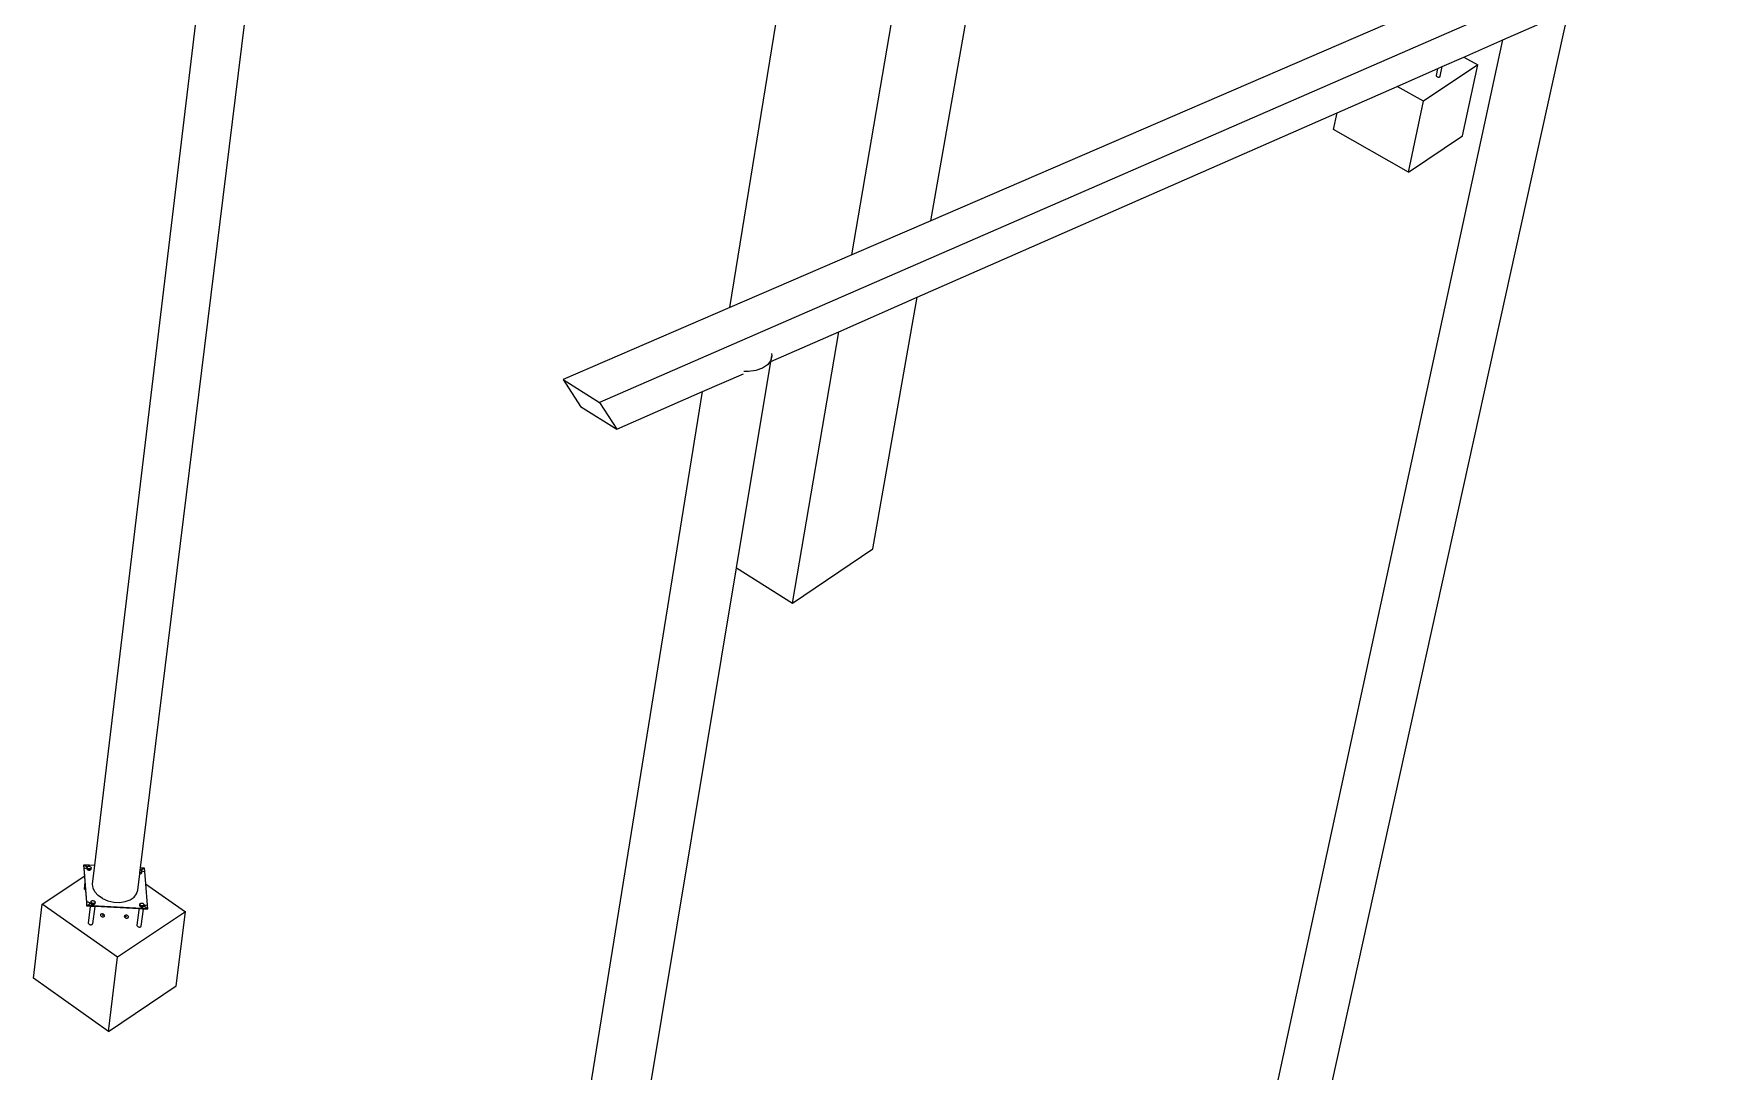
# Model space of a CAD drawing. Header units: inches. Extents: x -1925 to 2772, y -1726 to 1726.
# Drawn here: x 826 to 1773, y -908 to -321 of the extents above; entities that cross this region are included whole.
import ezdxf

# ---------------------------------------------------------------- set-up
doc = ezdxf.new("R2010")
doc.units = ezdxf.units.IN
doc.header["$MEASUREMENT"] = 0

msp = doc.modelspace()

# ---------------------------------------------------------------- linework, layer by layer
for p, q in [((2771.81, 179.05), (1146.04, -529.45)), ((886.53, -792.58), (993.97, 79.85)), ((860.72, -791.21), (963.72, 70.39)), ((1219.65, -475.8), (1253.82, -265.27)), ((1333.29, -426.75), (1360.87, -270.29)), ((1288.65, -446.02), (1313.6, -299.95)), ((1493.88, -1214.83), (1693.73, -308.24)), ((1656.63, -324.55), (1693.73, -308.24)), ((1589.91, -315.97), (1333.29, -426.75)), ((1466.15, -1206.06), (1656.63, -324.55)), ((1634.69, -334.19), (1656.63, -324.55)), ((1597.01, -350.76), (1619.92, -340.69)), ((1642.52, -338.57), (1611.77, -359.09)), ((1619.08, -344.65), (1619.92, -340.69)), ((1619.92, -340.69), (1622.42, -339.59)), ((1621.26, -345.08), (1622.42, -339.59)), ((1622.42, -339.59), (1634.69, -334.19)), ((1633.91, -378.67), (1642.52, -338.57)), ((1634.69, -334.19), (1642.52, -338.57)), ((1619.09, -344.81), (1619.08, -344.65)), ((1619.17, -344.98), (1619.09, -344.81)), ((1619.32, -345.15), (1619.17, -344.98)), ((1619.32, -345.15), (1619.53, -345.29)), ((1619.53, -345.29), (1619.78, -345.4)), ((1619.78, -345.4), (1620.06, -345.48)), ((1620.06, -345.48), (1620.34, -345.52)), ((1620.34, -345.52), (1620.62, -345.51)), ((1620.62, -345.51), (1620.86, -345.46)), ((1620.86, -345.46), (1621.05, -345.36)), ((1621.19, -345.24), (1621.05, -345.36)), ((1621.19, -345.24), (1621.26, -345.08)), ((1562.97, -365.72), (1597.01, -350.76)), ((1611.77, -359.09), (1597.01, -350.76)), ((1603.28, -399.29), (1611.77, -359.09)), ((1325.67, -470.02), (1562.97, -365.72)), ((1561.03, -375.17), (1562.97, -365.72)), ((1603.28, -399.29), (1561.03, -375.17)), ((1603.28, -399.29), (1633.91, -378.67)), ((1333.29, -426.75), (1288.65, -446.02)), ((1288.65, -446.02), (1219.65, -475.8)), ((1281.22, -489.56), (1325.67, -470.02)), ((1300.6, -612.27), (1325.67, -470.02)), ((1219.65, -475.8), (1125.41, -516.49)), ((1242.87, -506.41), (1281.22, -489.56)), ((1255.01, -643.01), (1281.22, -489.56)), ((1243.16, -501.78), (1243.41, -503.12)), ((1223.5, -623.02), (1242.87, -506.41)), ((1238.1, -510.19), (1234.41, -511.47)), ((1240.95, -508.27), (1238.1, -510.19)), ((1242.76, -505.86), (1240.95, -508.27)), ((1243.41, -503.12), (1242.76, -505.86)), ((1242.87, -506.41), (1243.41, -503.12)), ((1125.41, -516.49), (1135.23, -531.75)), ((1125.41, -516.49), (1146.04, -529.45)), ((1204.25, -523.38), (1227.37, -513.23)), ((1230.13, -512.04), (1227.58, -511.93)), ((1234.41, -511.47), (1230.13, -512.04)), ((1097.99, -1182.38), (1204.25, -523.38)), ((1146.04, -529.45), (1155.79, -544.69)), ((1155.79, -544.69), (1204.25, -523.38)), ((1135.23, -531.75), (1155.79, -544.69)), ((1255.01, -643.01), (1300.6, -612.27)), ((1130.16, -1185.16), (1223.5, -623.02)), ((1223.5, -623.02), (1255.01, -643.01)), ((854.52, -791.17), (854.55, -790.88)), ((854.67, -793.2), (854.52, -791.17)), ((854.7, -792.91), (854.55, -790.88)), ((854.55, -790.88), (857.55, -791.04)), ((854.55, -790.88), (856.37, -792.14)), ((854.67, -793.2), (854.7, -792.91)), ((854.97, -797.26), (854.67, -793.2)), ((854.7, -792.91), (855.47, -792.89)), ((856.1, -812), (854.7, -792.91)), ((855.47, -792.89), (856.18, -792.72)), ((856.19, -792.85), (856.16, -793.06)), ((856.19, -792.88), (856.17, -793.08)), ((856.17, -793.08), (856.22, -793.29)), ((856.18, -792.72), (856.25, -792.69)), ((856.29, -792.66), (856.19, -792.85)), ((856.24, -792.8), (856.19, -792.88)), ((856.21, -793.06), (856.23, -792.86)), ((856.26, -793.26), (856.21, -793.06)), ((856.22, -793.29), (856.36, -793.5)), ((856.23, -792.86), (856.33, -792.68)), ((856.23, -792.86), (856.24, -792.8)), ((856.3, -792.69), (856.24, -792.8)), ((856.24, -792.8), (856.25, -792.69)), ((856.25, -792.69), (856.28, -792.47)), ((856.25, -792.69), (856.32, -792.65)), ((856.39, -793.46), (856.26, -793.26)), ((856.28, -792.47), (856.3, -792.27)), ((856.32, -792.65), (856.28, -792.47)), ((856.32, -792.64), (856.29, -792.66)), ((856.3, -792.27), (856.4, -792.09)), ((856.33, -792.66), (856.3, -792.69)), ((856.33, -792.66), (856.32, -792.65)), ((856.33, -792.67), (856.33, -792.66)), ((856.33, -792.68), (856.33, -792.67)), ((856.46, -792.87), (856.33, -792.68)), ((856.36, -793.5), (856.56, -793.67)), ((856.58, -793.63), (856.39, -793.46)), ((856.4, -792.09), (856.57, -791.94)), ((856.65, -793.04), (856.46, -792.87)), ((856.56, -793.67), (856.81, -793.81)), ((856.57, -791.94), (856.8, -791.83)), ((856.58, -793.63), (856.83, -793.76)), ((856.9, -793.18), (856.65, -793.04)), ((856.8, -791.83), (857.07, -791.76)), ((856.81, -793.81), (857.11, -793.91)), ((856.83, -793.76), (857.11, -793.86)), ((857.18, -793.27), (856.9, -793.18)), ((857.07, -791.76), (857.37, -791.75)), ((857.11, -793.86), (857.41, -793.9)), ((857.11, -793.91), (857.42, -793.95)), ((857.48, -793.31), (857.18, -793.27)), ((857.37, -791.75), (857.38, -791.75)), ((857.38, -791.75), (857.49, -791.56)), ((857.38, -791.75), (857.67, -791.79)), ((857.71, -793.89), (857.41, -793.9)), ((857.42, -793.95), (857.41, -793.9)), ((857.42, -793.93), (857.72, -793.92)), ((857.78, -793.3), (857.48, -793.31)), ((857.49, -791.56), (857.55, -791.04)), ((857.55, -791.04), (860.72, -791.21)), ((857.67, -791.79), (857.95, -791.89)), ((857.71, -793.89), (857.98, -793.83)), ((857.72, -793.92), (858, -793.85)), ((858.05, -793.24), (857.78, -793.3)), ((857.95, -791.89), (858.2, -792.02)), ((858.21, -793.71), (857.98, -793.83)), ((858, -793.85), (858.24, -793.74)), ((858.15, -793.19), (858.05, -793.24)), ((858.28, -793.13), (858.15, -793.19)), ((858.15, -793.19), (858.27, -793.2)), ((858.2, -792.02), (858.39, -792.19)), ((858.21, -793.71), (858.38, -793.56)), ((858.24, -793.74), (858.42, -793.58)), ((858.45, -792.97), (858.28, -793.13)), ((858.48, -793.38), (858.38, -793.56)), ((858.39, -792.19), (858.52, -792.39)), ((858.42, -793.2), (858.5, -793.21)), ((858.42, -793.58), (858.52, -793.39)), ((858.46, -792.95), (858.45, -792.97)), ((858.45, -792.97), (858.45, -792.98)), ((858.45, -792.98), (858.51, -793.18)), ((858.55, -792.79), (858.46, -792.95)), ((858.49, -793), (858.46, -792.95)), ((858.49, -792.97), (858.47, -792.94)), ((858.5, -793.21), (858.48, -793.38)), ((858.55, -793.18), (858.49, -792.97)), ((858.52, -793.09), (858.49, -793)), ((858.51, -793.18), (858.5, -793.21)), ((858.5, -793.21), (858.54, -793.21)), ((858.51, -793.18), (858.52, -793.09)), ((858.52, -792.39), (858.58, -792.59)), ((858.52, -793.09), (858.55, -792.79)), ((858.55, -793.2), (858.52, -793.09)), ((858.52, -793.39), (858.54, -793.21)), ((858.54, -793.21), (858.55, -793.2)), ((858.54, -793.21), (858.55, -793.21)), ((858.58, -792.59), (858.55, -792.79)), ((858.55, -793.2), (858.55, -793.18)), ((858.55, -793.21), (858.55, -793.2)), ((859.45, -801.82), (860.72, -791.21)), ((886.11, -795.96), (886.19, -795.37)), ((886.19, -795.37), (886.37, -793.86)), ((886.45, -795.36), (886.19, -795.37)), ((886.37, -793.83), (886.53, -792.58)), ((886.37, -793.83), (886.43, -793.88)), ((886.37, -793.86), (886.37, -793.83)), ((886.37, -793.86), (886.43, -793.88)), ((886.43, -793.88), (886.62, -793.94)), ((886.73, -795.3), (886.45, -795.36)), ((886.53, -792.58), (888.6, -792.69)), ((886.61, -793.94), (888.55, -792.66)), ((886.62, -793.94), (886.87, -794.08)), ((886.95, -795.19), (886.73, -795.3)), ((886.87, -794.08), (887.06, -794.25)), ((887.12, -795.04), (886.95, -795.19)), ((887.06, -794.25), (887.09, -794.3)), ((887.09, -794.3), (887.24, -794.38)), ((887.09, -794.3), (887.19, -794.45)), ((887.22, -794.85), (887.12, -795.03)), ((887.12, -795.03), (887.12, -795.04)), ((887.12, -795.04), (887.12, -795.05)), ((887.15, -795.44), (887.19, -795.14)), ((887.19, -794.45), (887.25, -794.65)), ((887.19, -795.14), (887.22, -794.85)), ((887.22, -795.24), (887.19, -795.14)), ((887.19, -795.45), (887.22, -795.24)), ((887.25, -794.65), (887.22, -794.85)), ((887.24, -794.38), (887.98, -794.62)), ((887.98, -794.62), (888.76, -794.73)), ((888.6, -792.69), (888.76, -794.73)), ((888.76, -794.73), (889.32, -801.7)), ((830.87, -813.11), (854.97, -797.26)), ((854.81, -804.46), (855.23, -800.92)), ((854.87, -804.67), (854.81, -804.46)), ((855, -804.87), (854.87, -804.67)), ((855.23, -800.92), (854.97, -797.26)), ((855, -804.87), (855.2, -805.05)), ((855.55, -805.22), (855.23, -800.92)), ((859.66, -804.08), (859.45, -801.82)), ((860.72, -806.31), (859.66, -804.08)), ((884.97, -805.22), (886.11, -795.98)), ((886.38, -795.95), (886.11, -795.96)), ((886.11, -795.98), (886.11, -795.96)), ((886.11, -795.98), (886.39, -795.97)), ((886.65, -795.88), (886.38, -795.95)), ((886.39, -795.97), (886.68, -795.91)), ((886.65, -795.88), (886.88, -795.77)), ((886.68, -795.91), (886.91, -795.79)), ((887.05, -795.62), (886.88, -795.77)), ((886.91, -795.79), (887.09, -795.64)), ((887.05, -795.62), (887.15, -795.44)), ((887.09, -795.64), (887.19, -795.45)), ((889.32, -801.7), (912.02, -817.46)), ((889.32, -801.7), (890.3, -813.83)), ((826.01, -855.07), (830.87, -813.11)), ((873.56, -843.09), (830.87, -813.11)), ((855.2, -805.05), (855.46, -805.19)), ((855.46, -805.19), (855.55, -805.22)), ((856.07, -812.28), (855.55, -805.22)), ((856.07, -812.28), (856.1, -812)), ((856.22, -814.34), (856.07, -812.28)), ((856.89, -812.11), (856.1, -812)), ((856.25, -814.05), (856.1, -812)), ((856.22, -814.34), (856.25, -814.05)), ((858.21, -814.44), (856.22, -814.34)), ((856.25, -814.05), (858.27, -812.72)), ((859.27, -814.21), (856.25, -814.05)), ((857.63, -812.36), (856.89, -812.11)), ((858.28, -812.71), (857.63, -812.36)), ((858.79, -813.17), (858.28, -812.71)), ((858.46, -812.31), (858.43, -812.51)), ((858.46, -812.33), (858.43, -812.54)), ((858.43, -812.54), (858.49, -812.76)), ((858.51, -812.21), (858.46, -812.31)), ((858.51, -812.25), (858.46, -812.33)), ((858.47, -812.52), (858.51, -812.25)), ((858.53, -812.72), (858.47, -812.52)), ((858.49, -812.76), (858.63, -812.96)), ((858.51, -812.25), (858.54, -811.93)), ((858.66, -812.92), (858.53, -812.72)), ((858.54, -811.93), (858.57, -811.73)), ((858.6, -812.13), (858.54, -811.93)), ((858.57, -811.73), (858.67, -811.54)), ((858.73, -812.33), (858.6, -812.13)), ((858.63, -812.96), (858.83, -813.14)), ((858.85, -813.09), (858.66, -812.92)), ((858.67, -811.54), (858.84, -811.39)), ((858.92, -812.5), (858.73, -812.33)), ((859.13, -813.68), (858.79, -813.17)), ((858.83, -813.14), (859.09, -813.28)), ((858.84, -811.39), (859.07, -811.28)), ((858.85, -813.09), (859.1, -813.23)), ((859.17, -812.64), (858.92, -812.5)), ((859.07, -811.28), (859.34, -811.21)), ((859.09, -813.28), (859.38, -813.38)), ((859.1, -813.23), (859.39, -813.32)), ((859.27, -814.21), (859.13, -813.68)), ((859.46, -812.73), (859.17, -812.64)), ((859.23, -814.5), (859.27, -814.21)), ((887.45, -815.72), (859.27, -814.21)), ((859.34, -811.21), (859.64, -811.2)), ((859.38, -813.38), (859.69, -813.42)), ((859.39, -813.32), (859.69, -813.37)), ((859.76, -812.78), (859.46, -812.73)), ((859.64, -811.2), (859.94, -811.25)), ((859.69, -813.37), (859.98, -813.35)), ((859.69, -813.39), (860, -813.38)), ((859.69, -813.42), (860, -813.41)), ((860.06, -812.77), (859.76, -812.78)), ((859.94, -811.25), (860.23, -811.34)), ((859.98, -813.35), (860.26, -813.29)), ((860, -813.38), (860.28, -813.32)), ((860, -813.41), (860.28, -813.34)), ((860.33, -812.7), (860.06, -812.77)), ((860.23, -811.34), (860.48, -811.48)), ((860.26, -813.29), (860.49, -813.18)), ((860.28, -813.32), (860.52, -813.2)), ((860.28, -813.34), (860.52, -813.23)), ((860.56, -812.59), (860.33, -812.7)), ((860.48, -811.48), (860.67, -811.65)), ((860.66, -813.03), (860.49, -813.18)), ((860.52, -813.2), (860.7, -813.04)), ((860.52, -813.23), (860.7, -813.07)), ((860.7, -812.66), (860.55, -812.66)), ((860.73, -812.44), (860.56, -812.59)), ((860.66, -813.03), (860.76, -812.84)), ((860.67, -811.65), (860.8, -811.85)), ((860.7, -813.04), (860.8, -812.85)), ((860.7, -813.07), (860.8, -812.88)), ((862.57, -808.35), (860.72, -806.31)), ((860.83, -812.25), (860.73, -812.44)), ((860.78, -812.67), (860.76, -812.84)), ((860.78, -812.67), (860.83, -812.25)), ((860.78, -812.67), (860.83, -812.67)), ((860.8, -811.85), (860.86, -812.05)), ((860.83, -812.64), (860.8, -812.54)), ((860.8, -812.88), (860.83, -812.67)), ((860.8, -812.85), (860.82, -812.67)), ((860.82, -812.66), (860.83, -812.64)), ((860.82, -812.67), (860.82, -812.66)), ((860.86, -812.05), (860.83, -812.25)), ((865.08, -810.07), (862.57, -808.35)), ((865.08, -810.07), (868.08, -811.33)), ((868.08, -811.33), (871.36, -812.07)), ((871.36, -812.07), (874.7, -812.22)), ((874.7, -812.22), (877.86, -811.77)), ((877.86, -811.77), (880.64, -810.77)), ((880.64, -810.77), (882.85, -809.27)), ((882.85, -809.27), (884.32, -807.37)), ((884.32, -807.37), (884.97, -805.22)), ((886, -813.86), (886.06, -814.07)), ((886.05, -813.68), (886.03, -813.89)), ((886.15, -813.49), (886.05, -813.68)), ((886.06, -814.07), (886.2, -814.28)), ((886.07, -813.89), (886.09, -813.69)), ((886.12, -814.09), (886.07, -813.89)), ((886.09, -813.69), (886.16, -813.1)), ((886.09, -813.69), (886.19, -813.5)), ((886.25, -814.29), (886.12, -814.09)), ((886.14, -813.3), (886.16, -813.1)), ((886.19, -813.5), (886.14, -813.3)), ((886.18, -813.46), (886.15, -813.49)), ((886.16, -813.1), (886.26, -812.91)), ((886.19, -813.5), (886.19, -813.5)), ((886.2, -813.5), (886.19, -813.5)), ((886.33, -813.7), (886.2, -813.5)), ((886.2, -814.28), (886.4, -814.46)), ((886.45, -814.46), (886.25, -814.29)), ((886.26, -812.91), (886.43, -812.76)), ((886.52, -813.87), (886.33, -813.7)), ((886.43, -812.76), (886.66, -812.65)), ((886.77, -814.01), (886.52, -813.87)), ((886.66, -812.65), (886.94, -812.58)), ((887.06, -814.11), (886.77, -814.01)), ((886.94, -812.58), (887.23, -812.57)), ((887.36, -814.15), (887.06, -814.11)), ((887.23, -812.57), (887.53, -812.62)), ((887.66, -814.14), (887.36, -814.15)), ((887.53, -812.62), (887.82, -812.71)), ((887.93, -814.07), (887.66, -814.14)), ((887.82, -812.71), (888.07, -812.85)), ((888.04, -814.02), (887.93, -814.07)), ((888.16, -813.96), (888.04, -814.02)), ((888.15, -814.03), (888.04, -814.02)), ((888.07, -812.85), (888.27, -813.02)), ((888.16, -813.96), (888.24, -813.88)), ((888.33, -813.81), (888.24, -813.88)), ((888.27, -813.02), (888.4, -813.22)), ((888.27, -814.39), (888.34, -814.26)), ((888.31, -814.38), (888.4, -814.22)), ((888.43, -813.62), (888.33, -813.81)), ((888.33, -814.26), (888.36, -814.21)), ((888.34, -814.26), (888.33, -814.26)), ((888.82, -814.02), (888.34, -814.26)), ((888.34, -814.26), (888.37, -814.2)), ((888.36, -814.21), (888.39, -813.95)), ((888.37, -814.2), (888.4, -813.99)), ((888.39, -813.95), (888.43, -813.62)), ((888.42, -814.01), (888.39, -813.91)), ((888.4, -813.99), (888.39, -813.95)), ((888.4, -813.22), (888.45, -813.42)), ((888.4, -814.22), (888.42, -814.04)), ((888.42, -814.03), (888.42, -814.01)), ((888.42, -814.04), (888.42, -814.03)), ((888.45, -813.42), (888.43, -813.62)), ((889.53, -813.86), (888.82, -814.02)), ((890.3, -813.83), (889.53, -813.86)), ((890.3, -813.83), (890.47, -815.88)), ((857.07, -823.93), (858.21, -814.44)), ((859.23, -814.5), (858.21, -814.44)), ((860.6, -814.57), (859.23, -814.5)), ((860.6, -814.57), (859.44, -824.27)), ((885.75, -815.92), (860.6, -814.57)), ((863.84, -819.26), (863.82, -819.47)), ((863.82, -819.47), (863.87, -819.68)), ((863.95, -819.07), (863.84, -819.26)), ((863.87, -819.68), (864.01, -819.88)), ((864.12, -818.91), (863.95, -819.07)), ((864.01, -819.88), (864.21, -820.06)), ((864.36, -818.8), (864.12, -818.91)), ((864.21, -820.06), (864.47, -820.21)), ((864.64, -818.73), (864.36, -818.8)), ((864.47, -820.21), (864.76, -820.3)), ((864.95, -818.72), (864.64, -818.73)), ((864.76, -820.3), (865.07, -820.35)), ((865.26, -818.76), (864.95, -818.72)), ((865.01, -819.53), (865.81, -819)), ((865.07, -820.35), (865.38, -820.34)), ((865.55, -818.86), (865.26, -818.76)), ((865.38, -820.34), (865.66, -820.27)), ((865.81, -819), (865.55, -818.86)), ((865.66, -820.27), (865.9, -820.15)), ((866.01, -819.18), (865.81, -819)), ((865.9, -820.15), (866.07, -820)), ((866.15, -819.38), (866.01, -819.18)), ((866.07, -820), (866.18, -819.81)), ((866.2, -819.6), (866.15, -819.38)), ((866.18, -819.81), (866.2, -819.6)), ((912.02, -817.46), (873.56, -843.09)), ((877.38, -819.99), (877.36, -820.19)), ((877.36, -820.19), (877.41, -820.41)), ((877.48, -819.8), (877.38, -819.99)), ((877.41, -820.41), (877.55, -820.61)), ((877.66, -819.64), (877.48, -819.8)), ((877.55, -820.61), (877.75, -820.79)), ((877.9, -819.52), (877.66, -819.64)), ((877.66, -819.64), (878.55, -820.26)), ((877.75, -820.79), (878.01, -820.93)), ((878.18, -819.46), (877.9, -819.52)), ((878.01, -820.93), (878.3, -821.03)), ((878.49, -819.44), (878.18, -819.46)), ((878.3, -821.03), (878.61, -821.07)), ((878.8, -819.49), (878.49, -819.44)), ((878.61, -821.07), (878.92, -821.06)), ((879.09, -819.59), (878.8, -819.49)), ((878.92, -821.06), (879.2, -821)), ((879.35, -819.73), (879.09, -819.59)), ((879.2, -821), (879.44, -820.88)), ((879.55, -819.91), (879.35, -819.73)), ((879.44, -820.88), (879.62, -820.72)), ((879.69, -820.11), (879.55, -819.91)), ((879.62, -820.72), (879.72, -820.53)), ((879.74, -820.32), (879.69, -820.11)), ((879.72, -820.53), (879.74, -820.32)), ((884.62, -825.04), (885.67, -816.58)), ((885.67, -816.58), (885.64, -816.79)), ((885.64, -816.79), (885.67, -816.58)), ((885.67, -816.58), (885.75, -815.92)), ((885.67, -816.58), (885.67, -816.58)), ((887.42, -816.01), (885.75, -815.92)), ((886.4, -814.46), (886.66, -814.6)), ((886.45, -814.46), (886.7, -814.6)), ((886.66, -814.6), (886.95, -814.7)), ((886.98, -814.69), (886.7, -814.6)), ((886.95, -814.7), (887.27, -814.74)), ((886.96, -825.59), (888.15, -816.05)), ((886.98, -814.69), (887.29, -814.74)), ((887.27, -814.74), (887.29, -814.74)), ((887.57, -814.73), (887.29, -814.74)), ((887.29, -814.76), (887.6, -814.75)), ((887.42, -816.01), (887.45, -815.72)), ((888.15, -816.05), (887.42, -816.01)), ((887.51, -815.2), (887.45, -815.72)), ((890.47, -815.88), (887.45, -815.72)), ((887.77, -814.72), (887.51, -815.2)), ((887.83, -814.67), (887.57, -814.73)), ((887.6, -814.75), (887.88, -814.69)), ((887.83, -814.67), (887.77, -814.72)), ((887.83, -814.67), (887.86, -814.66)), ((888.1, -814.42), (887.86, -814.64)), ((887.86, -814.66), (888.09, -814.55)), ((887.88, -814.69), (888.12, -814.57)), ((888.22, -814.43), (888.09, -814.55)), ((888.09, -814.55), (888.09, -814.55)), ((888.12, -814.57), (888.29, -814.41)), ((890.43, -816.17), (888.15, -816.05)), ((888.26, -814.4), (888.22, -814.43)), ((888.26, -814.4), (888.27, -814.39)), ((888.28, -814.36), (888.28, -814.36)), ((888.31, -814.38), (888.28, -814.36)), ((888.29, -814.41), (888.31, -814.38)), ((890.47, -815.88), (888.31, -814.38)), ((890.43, -816.17), (890.47, -815.88)), ((906.69, -859.43), (912.02, -817.46)), ((857.13, -824.15), (857.07, -823.93)), ((857.26, -824.35), (857.13, -824.15)), ((857.26, -824.35), (857.47, -824.53)), ((857.47, -824.53), (857.72, -824.67)), ((857.72, -824.67), (858.02, -824.77)), ((858.02, -824.77), (858.33, -824.81)), ((858.33, -824.81), (858.63, -824.8)), ((858.63, -824.8), (858.92, -824.73)), ((858.92, -824.73), (859.15, -824.62)), ((859.15, -824.62), (859.33, -824.46)), ((859.33, -824.46), (859.44, -824.27)), ((884.6, -825.25), (884.62, -825.04)), ((884.65, -825.46), (884.6, -825.25)), ((884.79, -825.67), (884.65, -825.46)), ((884.79, -825.67), (884.99, -825.85)), ((884.99, -825.85), (885.25, -825.99)), ((885.25, -825.99), (885.55, -826.09)), ((885.55, -826.09), (885.86, -826.13)), ((885.86, -826.13), (886.16, -826.12)), ((886.16, -826.12), (886.45, -826.05)), ((886.45, -826.05), (886.68, -825.94)), ((886.68, -825.94), (886.69, -825.94)), ((886.69, -825.94), (886.77, -825.86)), ((886.77, -825.86), (886.86, -825.78)), ((886.86, -825.78), (886.96, -825.59)), ((868.42, -885.14), (873.56, -843.09)), ((868.42, -885.14), (826.01, -855.07)), ((868.42, -885.14), (906.69, -859.43))]:
    msp.add_line(p, q)

doc.saveas('drawing.dxf')
